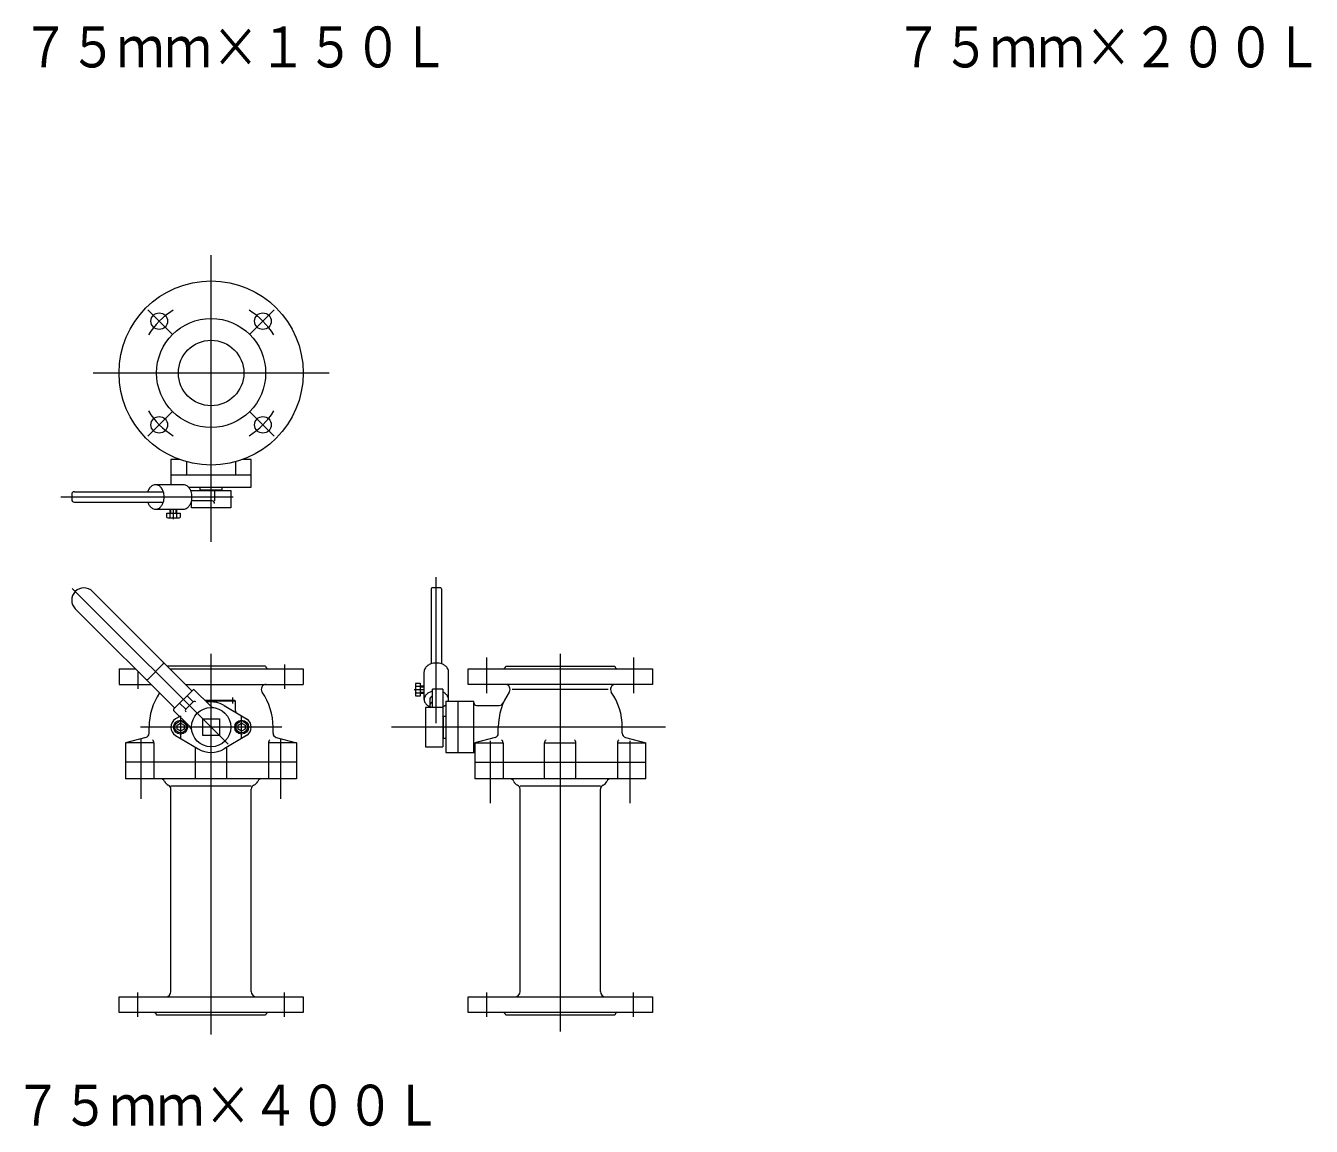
# Model space of a CAD drawing. Units: millimetres at full size, sheet at 1:20; details may follow other scales. Extents: x -5952 to 5966, y -3160 to 3160.
# Drawn here: x 3433 to 4906, y 639 to 1901 of the extents above; entities that cross this region are included whole.
import ezdxf
from ezdxf.enums import TextEntityAlignment as Align

# ---------------------------------------------------------------- set-up
doc = ezdxf.new("R2010")
doc.units = ezdxf.units.MM
doc.header["$LTSCALE"] = 20
doc.layers.add('0-5_TEMP01', color=3, linetype='Continuous', lineweight=18)
doc.layers.add('1-1_補修弁', color=7, linetype='Continuous', lineweight=9)
doc.styles.add('ＭＳ ゴシック', font='')
doc.styles.get('ＭＳ ゴシック').set_extended_font_data('MS Gothic')

msp = doc.modelspace()

# ---------------------------------------------------------------- linework, layer by layer
at = {"layer": '0-5_TEMP01'}
for p, q in [((3645.47, 1309.2), (3645.47, 1637.74)), ((3573.05, 1575), (3600.93, 1547.13)), ((3717.87, 1575), (3689.99, 1547.13)), ((3510.31, 1502.6), (3780.62, 1502.6)), ((3573.05, 1430.19), (3600.93, 1458.06)), ((3717.87, 1430.19), (3689.99, 1458.06)), ((3473.32, 1360.6), (3670.77, 1360.6)), ((3602.33, 1335.23), (3602.33, 1346.59)), ((3903.47, 1101.27), (3903.47, 1268.45)), ((3664.91, 1077.27), (3486.37, 1255.81)), ((3645.47, 744.7), (3645.47, 1180.6)), ((4045.47, 1180.6), (4045.47, 748.11)), ((3729.46, 1168.71), (3729.46, 1140.71)), ((3961.46, 1135.71), (3961.46, 1176.71)), ((4129.46, 1176.71), (4129.46, 1135.71)), ((3561.46, 1160.91), (3561.46, 1140.71)), ((3878.11, 1139.85), (3889.47, 1139.85)), ((3610.46, 1109.71), (3610.46, 1083.71)), ((3680.47, 1083.71), (3680.47, 1109.71)), ((3726.47, 1096.71), (3564.47, 1096.71)), ((4165.97, 1096.71), (3852.07, 1096.71)), ((3565.46, 1014.71), (3565.46, 1083.71)), ((3725.46, 1014.71), (3725.46, 1083.71)), ((3965.46, 1009.71), (3965.46, 1081.02)), ((4125.47, 1009.71), (4125.47, 1081.02)), ((3561.46, 764.71), (3561.46, 792.71)), ((3729.46, 764.71), (3729.46, 792.71)), ((3961.46, 764.71), (3961.46, 792.71)), ((4129.46, 764.71), (4129.46, 792.71))]:
    msp.add_line(p, q, dxfattribs=at)
for start, end in [(121.226, 148.774), (31.226, 58.774), (211.226, 238.774), (301.226, 328.774)]:
    msp.add_arc((3645.47, 1502.6), 84, start, end, dxfattribs=at)
at = {"layer": '1-1_補修弁'}
for p, q in [((3599.47, 1403.6), (3599.47, 1374.59)), ((3609, 1403.6), (3599.47, 1403.6)), ((3617.46, 1400.88), (3617.46, 1385.6)), ((3673.47, 1400.88), (3673.47, 1385.6)), ((3691.47, 1403.6), (3681.92, 1403.6)), ((3691.47, 1371.59), (3691.47, 1403.6)), ((3691.47, 1385.6), (3599.47, 1385.6)), ((3613.65, 1374.59), (3581.82, 1374.59)), ((3619.77, 1371.59), (3691.47, 1371.59)), ((3657.97, 1368.6), (3657.97, 1371.59)), ((3485.8, 1363.6), (3485.8, 1357.6)), ((3488.8, 1366.6), (3590.77, 1366.6)), ((3622, 1368.09), (3667.97, 1368.09)), ((3622.96, 1348.1), (3622.96, 1355.88)), ((3646.52, 1356.1), (3623.02, 1356.1)), ((3632.97, 1368.6), (3657.97, 1368.6)), ((3649.52, 1368.09), (3649.52, 1356.1)), ((3657.97, 1368.6), (3657.46, 1368.09)), ((3667.97, 1368.09), (3667.97, 1348.1)), ((3488.8, 1354.59), (3590.77, 1354.59)), ((3581.82, 1346.59), (3613.65, 1346.59)), ((3594.83, 1342.09), (3609.84, 1342.09)), ((3594.83, 1337.19), (3594.83, 1342.09)), ((3598.33, 1346.59), (3598.33, 1342.09)), ((3598.58, 1337.17), (3598.58, 1342.09)), ((3599.33, 1342.09), (3599.33, 1346.59)), ((3605.33, 1342.09), (3605.33, 1346.59)), ((3606.08, 1337.17), (3606.08, 1342.09)), ((3606.33, 1342.09), (3606.33, 1346.59)), ((3609.84, 1342.09), (3609.84, 1337.19)), ((3667.97, 1348.1), (3622.96, 1348.1)), ((3596.71, 1336.6), (3607.95, 1336.6)), ((3623.55, 1138.43), (3509.7, 1252.28)), ((3897.46, 1255.38), (3897.46, 1169.29)), ((3908.47, 1256.38), (3898.47, 1256.38)), ((3909.47, 1255.38), (3909.47, 1169.29)), ((3603.74, 1118.63), (3489.9, 1232.47)), ((3539.97, 1163.71), (3558.66, 1163.71)), ((3539.97, 1163.71), (3539.97, 1145.71)), ((3590.31, 1168.84), (3573.34, 1151.87)), ((3707.97, 1166.71), (3595.26, 1166.71)), ((3598.26, 1163.71), (3750.97, 1163.71)), ((3750.97, 1163.71), (3750.97, 1145.71)), ((3939.97, 1163.71), (4150.97, 1163.71)), ((3939.97, 1145.71), (3939.97, 1163.71)), ((3982.97, 1166.71), (4107.97, 1166.71)), ((4150.97, 1163.71), (4150.97, 1145.71)), ((3889.47, 1128.53), (3889.47, 1160.35)), ((3917.46, 1128.53), (3917.46, 1160.35)), ((3539.97, 1145.71), (3576.66, 1145.71)), ((3602.51, 1117.39), (3624.78, 1139.67)), ((3616.26, 1145.71), (3750.97, 1145.71)), ((3626.2, 1139.67), (3644.25, 1121.61)), ((3879.46, 1145.47), (3879.46, 1134.22)), ((3880.05, 1143.6), (3884.96, 1143.6)), ((3880.05, 1136.1), (3884.96, 1136.1)), ((3880.06, 1147.35), (3884.96, 1147.35)), ((3884.96, 1147.35), (3884.96, 1132.34)), ((3889.47, 1143.85), (3884.96, 1143.85)), ((3884.96, 1142.85), (3889.47, 1142.85)), ((3884.96, 1136.84), (3889.47, 1136.84)), ((3884.96, 1135.84), (3889.47, 1135.84)), ((3910.97, 1140.38), (3898.96, 1140.38)), ((3898.96, 1119.21), (3898.96, 1140.38)), ((3910.97, 1140.38), (3910.97, 1074.21)), ((4150.97, 1145.71), (3939.97, 1145.71)), ((3990.46, 1140.13), (4100.47, 1140.13)), ((3609.4, 1124.29), (3616.47, 1117.22)), ((3638.15, 1127.71), (3672.46, 1127.71)), ((3673.47, 1126.71), (3639.15, 1126.71)), ((3660.37, 1121.59), (3686.12, 1106.14)), ((3670.47, 1123.71), (3670.47, 1130.71)), ((3672.46, 1127.71), (3672.46, 1126.71)), ((3673.47, 1115.44), (3673.47, 1126.71)), ((3884.96, 1132.34), (3880.06, 1132.34)), ((3895.97, 1128.53), (3895.97, 1121.61)), ((3914.47, 1126.71), (3914.47, 1067.71)), ((3914.47, 1126.71), (3946.47, 1126.71)), ((3928.47, 1067.71), (3928.47, 1126.71)), ((3946.47, 1067.71), (3946.47, 1126.71)), ((3949.47, 1121.71), (3975.63, 1121.71)), ((3602.51, 1115.98), (3620.56, 1097.92)), ((3609.51, 1108.97), (3604.81, 1106.14)), ((3635.97, 1087.21), (3635.97, 1106.21)), ((3635.97, 1106.21), (3654.96, 1106.21)), ((3654.96, 1106.21), (3654.96, 1087.21)), ((3910.97, 1119.21), (3890.97, 1119.21)), ((3890.97, 1119.21), (3890.97, 1074.21)), ((3911.46, 1109.21), (3911.46, 1084.21)), ((3574.47, 1089.78), (3574.47, 1096.71)), ((3606.47, 1094.41), (3606.47, 1099.02)), ((3610.46, 1092.09), (3606.47, 1094.41)), ((3614.47, 1094.41), (3610.46, 1092.09)), ((3614.47, 1099.02), (3614.47, 1094.41)), ((3676.47, 1094.41), (3676.47, 1099.02)), ((3680.47, 1092.09), (3676.47, 1094.41)), ((3684.47, 1094.41), (3680.47, 1092.09)), ((3684.47, 1099.02), (3684.47, 1094.41)), ((3716.47, 1089.78), (3716.47, 1096.71)), ((3974.47, 1089.78), (3974.47, 1096.71)), ((4116.47, 1089.78), (4116.47, 1096.71)), ((3579.89, 1078.71), (3547.46, 1078.71)), ((3579.89, 1078.71), (3579.89, 1037.71)), ((3604.81, 1087.28), (3630.55, 1071.84)), ((3654.96, 1087.21), (3635.97, 1087.21)), ((3686.12, 1087.28), (3660.37, 1071.84)), ((3743.47, 1078.71), (3711.03, 1078.71)), ((3711.03, 1078.71), (3711.03, 1037.71)), ((3720.17, 1084.96), (3743.47, 1078.71)), ((3743.47, 1078.71), (3743.47, 1037.71)), ((3911.46, 1084.21), (3910.97, 1084.71)), ((3911.46, 1084.21), (3914.47, 1084.21)), ((3947.46, 1078.71), (3947.46, 1037.71)), ((3979.89, 1078.71), (3979.89, 1037.71)), ((4027.47, 1078.71), (4063.46, 1078.71)), ((4027.47, 1037.71), (4027.47, 1078.71)), ((4063.46, 1037.71), (4063.46, 1078.71)), ((4111.03, 1078.71), (4143.47, 1078.71)), ((4111.03, 1078.71), (4111.03, 1037.71)), ((4120.17, 1084.96), (4143.47, 1078.71)), ((4143.47, 1037.71), (4143.47, 1078.71)), ((3627.47, 1037.71), (3627.47, 1073.69)), ((3663.46, 1037.71), (3663.46, 1073.69)), ((3890.97, 1074.21), (3910.97, 1074.21)), ((3914.47, 1067.71), (3947.46, 1067.71)), ((3743.47, 1056.71), (3547.46, 1056.71)), ((3947.46, 1056.71), (4143.47, 1056.71)), ((3743.47, 1037.71), (3547.46, 1037.71)), ((4143.47, 1037.71), (3947.46, 1037.71)), ((3599.47, 1029.71), (3691.47, 1029.71)), ((3599.47, 793.71), (3599.47, 1025.71)), ((3691.47, 793.71), (3691.47, 1025.71)), ((3999.47, 1029.71), (4091.47, 1029.71)), ((3999.47, 793.71), (3999.47, 1025.71)), ((4091.47, 793.71), (4091.47, 1025.71)), ((3539.97, 787.71), (3750.97, 787.71)), ((3750.97, 787.71), (3750.97, 769.71)), ((3939.97, 787.71), (4150.97, 787.71)), ((3939.97, 769.71), (3939.97, 787.71)), ((4150.97, 787.71), (4150.97, 769.71)), ((3707.97, 766.71), (3582.97, 766.71)), ((4150.97, 769.71), (3939.97, 769.71)), ((4107.97, 766.71), (3982.97, 766.71))]:
    msp.add_line(p, q, dxfattribs=at)
for points in [[(3633.47, 1368.09), (3632.97, 1368.6), (3632.97, 1371.59)], [(3617.89, 1132.78), (3624.95, 1125.7), (3616.47, 1117.22)], [(3910.97, 1108.71), (3911.46, 1109.21), (3914.47, 1109.21)], [(3606.47, 1099.02), (3610.46, 1101.33), (3614.47, 1099.02)], [(3676.47, 1099.02), (3680.47, 1101.33), (3684.47, 1099.02)], [(3570.75, 1084.96), (3547.46, 1078.71), (3547.46, 1037.71)], [(3970.75, 1084.96), (3947.46, 1078.71), (3979.89, 1078.71)], [(3750.97, 769.71), (3539.97, 769.71), (3539.97, 787.71)]]:
    msp.add_lwpolyline(points, dxfattribs=at)
for centre, radius in [((3645.47, 1502.6), 105.5), ((3586.06, 1561.99), 9.5), ((3645.47, 1502.6), 62.5), ((3704.86, 1561.99), 9.5), ((3645.47, 1502.6), 37.5), ((3586.06, 1443.2), 9.5), ((3704.86, 1443.2), 9.5), ((3610.46, 1096.71), 8), ((3645.47, 1096.71), 22.5), ((3680.47, 1096.71), 8), ((3610.46, 1096.71), 6.5), ((3680.47, 1096.71), 6.5)]:
    msp.add_circle(centre, radius, dxfattribs=at)
for centre, radius, start, end in [((3587.07, 1361.96), 14.93, 145.13203, 160.85632), ((3583.78, 1364.28), 10.9, 125.84361, 145.25198), ((3581.91, 1366.95), 7.64, 90.69337, 126.22988), ((3581.73, 1366.95), 7.64, 53.77012, 89.30663), ((3579.87, 1364.28), 10.9, 34.74801, 54.15638), ((3576.57, 1361.96), 14.93, 19.1437, 34.86798), ((3613.55, 1366.95), 7.64, 53.77012, 89.30663), ((3611.69, 1364.28), 10.9, 34.74801, 54.15638), ((3608.4, 1361.96), 14.93, 19.1437, 34.86798), ((3488.8, 1363.6), 3, 90, 180), ((3488.8, 1357.6), 3, 180, 270), ((3573.69, 1366.46), 0.82, 151.32882, 170.65982), ((3572.82, 1360.66), 18.91, 359.81123, 19.14223), ((3572.82, 1360.53), 18.91, 340.85777, 0.18877), ((3604.64, 1360.66), 18.91, 359.81123, 19.14223), ((3604.64, 1360.53), 18.91, 340.85777, 0.18877), ((3646.52, 1353.1), 3, 0, 90), ((3582.32, 1357.7), 9.94, 198.21001, 199.80121), ((3587.07, 1359.23), 14.93, 199.14369, 214.86798), ((3583.78, 1356.91), 10.9, 214.74801, 234.15638), ((3581.91, 1354.24), 7.64, 233.77013, 269.30664), ((3581.73, 1354.24), 7.64, 270.69336, 306.22986), ((3579.87, 1356.91), 10.9, 305.84364, 325.252), ((3576.57, 1359.23), 14.93, 325.13201, 340.8563), ((3613.55, 1354.24), 7.64, 270.69336, 306.22986), ((3611.69, 1356.91), 10.9, 305.84364, 325.252), ((3608.4, 1359.23), 14.93, 325.13201, 340.8563), ((3596.71, 1339.88), 3.29, 234.992, 304.565), ((3602.33, 1349.01), 12.42, 252.412, 287.588), ((3607.95, 1339.88), 3.29, 235.435, 305.008), ((3499.8, 1242.38), 14, 45, 225), ((3898.47, 1255.38), 1, 90, 180), ((3908.47, 1255.38), 1, 0, 90), ((3588.89, 1170.25), 2, 315, 45), ((3710.97, 1166.71), 3, 180, 270), ((3897.11, 1160.26), 7.64, 143.77013, 179.30664), ((3899.78, 1158.39), 10.9, 124.74801, 144.15638), ((3902.09, 1155.11), 14.93, 109.14369, 124.86798), ((3903.4, 1151.35), 18.91, 89.81124, 109.14224), ((3903.52, 1151.35), 18.91, 70.85776, 90.18876), ((3904.83, 1155.11), 14.93, 55.13203, 70.85632), ((3907.15, 1158.39), 10.9, 35.84361, 55.25198), ((3909.81, 1160.26), 7.64, 0.69337, 36.22988), ((3979.96, 1166.71), 3, 270, 0), ((4110.97, 1166.71), 3, 180, 270), ((3571.93, 1153.28), 2, 225, 315), ((3645.47, 1096.71), 71, 146.372, 180), ((3625.48, 1138.96), 1, 45, 135), ((3708.54, 1140.13), 5.58, 90, 214.542), ((3645.47, 1096.71), 71, 0, 34.542), ((3882.75, 1145.47), 3.29, 144.992, 214.565), ((3891.88, 1139.85), 12.42, 162.412, 197.588), ((3882.75, 1134.22), 3.29, 145.435, 215.008), ((3899.78, 1126.58), 10.9, 124.74801, 144.15638), ((3902.09, 1123.28), 14.93, 109.14369, 124.86798), ((3900.88, 1128.16), 9.94, 101.14176, 111.74811), ((3907.24, 1127.53), 10.08, 52.6097, 68.33399), ((3907.15, 1126.58), 10.9, 35.84361, 55.25198), ((4045.47, 1096.71), 71, 145.458, 180), ((3982.38, 1140.13), 5.58, 325.458, 90), ((4108.54, 1140.13), 5.58, 90, 214.542), ((4045.47, 1096.71), 71, 0, 34.542), ((3626.37, 1124.29), 2, 45, 135), ((3645.47, 1096.71), 29, 59.05, 99.719), ((3651.32, 1128.68), 10, 225, 259.606), ((3897.11, 1128.44), 7.64, 143.77013, 179.30664), ((3897.11, 1128.62), 7.64, 180.69336, 216.22986), ((3899.78, 1130.49), 10.9, 215.84364, 235.252), ((3900.4, 1130.71), 11.45, 233.33203, 249.05632), ((3900.06, 1128.48), 4.09, 143.77013, 179.30664), ((3900.06, 1121.56), 4.09, 143.77014, 179.30665), ((3900.06, 1121.66), 4.09, 180.69336, 216.22987), ((3901.49, 1127.49), 5.84, 124.74801, 144.15638), ((3901.49, 1120.57), 5.84, 124.74799, 144.15636), ((3901.4, 1127.9), 5.45, 116.55794, 126.4811), ((3901.4, 1120.98), 5.45, 116.55799, 126.48115), ((3905.15, 1133.22), 14.29, 293.98821, 305.06814), ((3911.35, 1125.19), 4.17, 298.82431, 318.23267), ((3909.81, 1128.44), 7.64, 0.69337, 36.22988), ((3910.36, 1128.54), 7.11, 345.10914, 359.9527), ((3949.47, 1124.71), 3, 180, 270), ((3975.63, 1126.71), 5, 270, 336.75), ((3610.46, 1096.71), 11, 120.95, 239.05), ((3603.22, 1116.69), 1, 135, 225), ((3617.89, 1115.81), 2, 135, 225), ((3676.47, 1115.44), 3, 180, 239.05), ((3680.47, 1096.71), 11, 300.95, 59.05), ((3896.84, 1119.28), 0.095, 205.74959, 225.15795), ((3613.5, 1090.85), 10, 10.394, 45), ((3569.47, 1089.78), 5, 285, 0), ((3574.9, 1078.71), 5, 0, 47.288), ((3716.03, 1078.71), 5, 132.712, 180), ((3721.47, 1089.78), 5, 180, 255), ((3969.47, 1089.78), 5, 285, 0), ((3974.9, 1078.71), 5, 0, 47.288), ((4032.46, 1078.71), 5, 132.712, 180), ((4058.46, 1078.71), 5, 0, 47.288), ((4116.03, 1078.71), 5, 132.712, 180), ((4121.47, 1089.78), 5, 180, 255), ((3645.47, 1096.71), 29, 239.05, 300.95), ((3587.47, 1032.71), 5, 22.62, 90), ((3599.47, 1037.71), 8, 202.62, 247.38), ((3691.47, 1037.71), 8, 292.62, 337.38), ((3703.47, 1032.71), 5, 90, 157.38), ((3987.47, 1032.71), 5, 22.62, 90), ((3999.47, 1037.71), 8, 202.62, 247.38), ((4091.47, 1037.71), 8, 292.62, 337.38), ((4103.47, 1032.71), 5, 90, 157.38), ((3594.47, 1025.71), 5, 0, 67.38), ((3696.47, 1025.71), 5, 112.62, 180), ((3994.47, 1025.71), 5, 0, 67.38), ((4096.47, 1025.71), 5, 112.62, 180), ((3593.47, 793.71), 6, 270, 0), ((3697.46, 793.71), 6, 180, 270), ((3993.47, 793.71), 6, 270, 0), ((4097.47, 793.71), 6, 180, 270), ((3579.96, 766.71), 3, 0, 90), ((3710.97, 766.71), 3, 90, 180), ((3979.96, 766.71), 3, 0, 90), ((4110.97, 766.71), 3, 90, 180)]:
    msp.add_arc(centre, radius, start, end, dxfattribs=at)

# ---------------------------------------------------------------- texts
at = {"layer": '1-1_補修弁', "style": 'ＭＳ ゴシック', "width": 0.85}
for s, p in [('７５ｍｍ×１５０Ｌ', (3428.67, 1838.68)), ('７５ｍｍ×２００Ｌ', (4428.67, 1838.68)), ('７５ｍｍ×４００Ｌ', (3419.97, 626.08))]:
    msp.add_text(s, height=46.92, dxfattribs=at).set_placement(p, align=Align.BOTTOM_LEFT)

doc.saveas('drawing.dxf')
